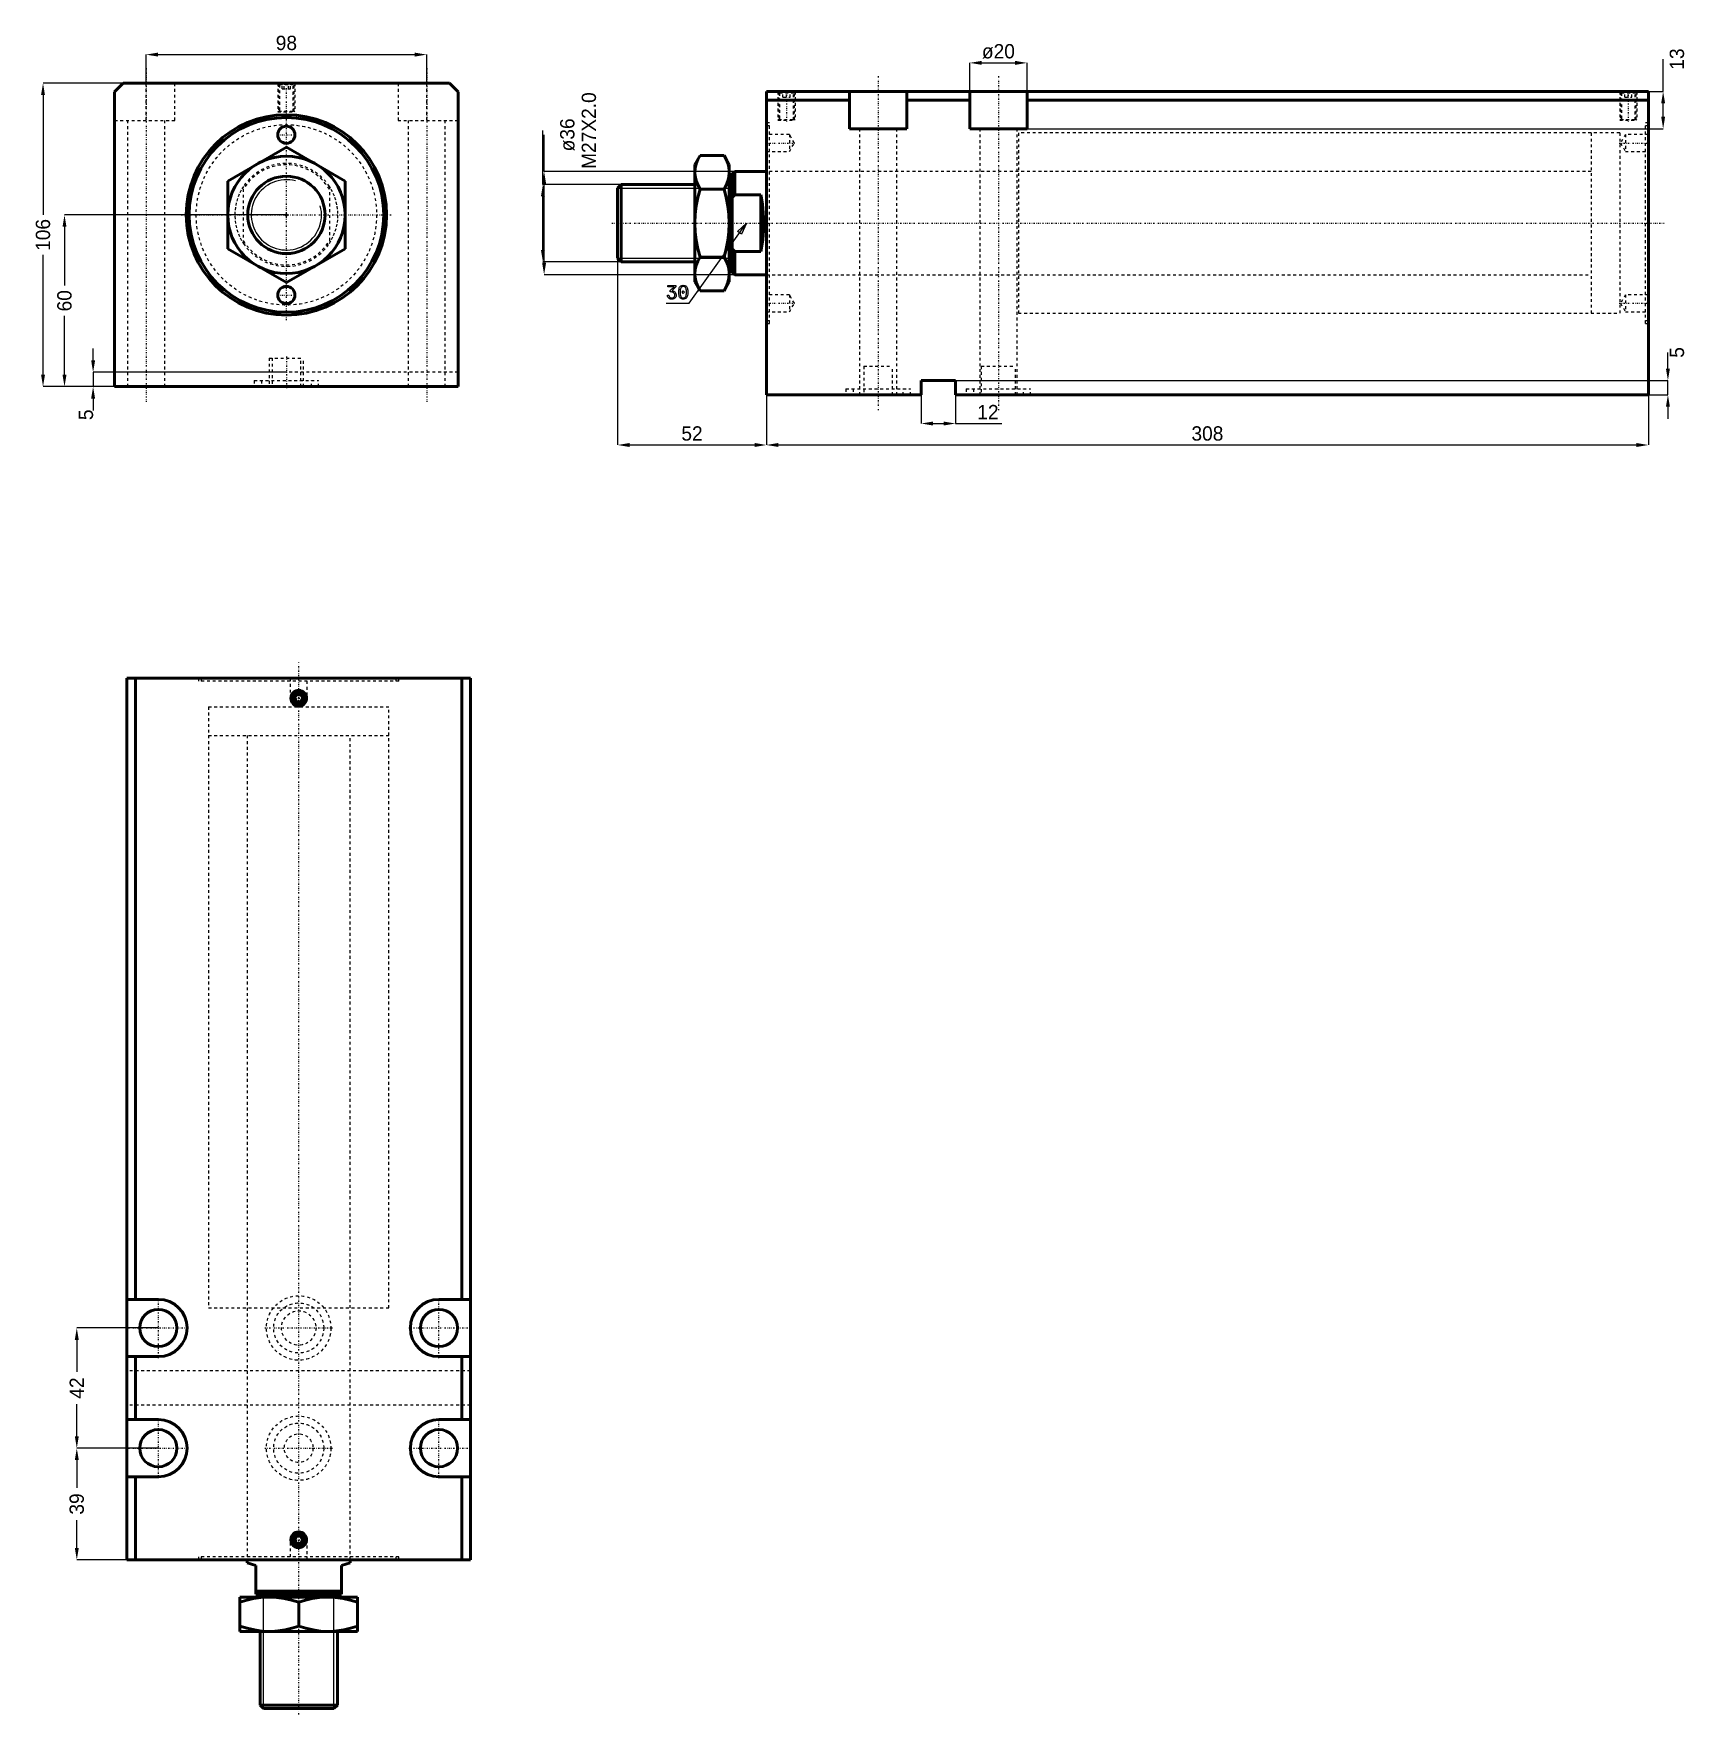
# Model space of a CAD drawing. Header units: millimetres. Extents: x -88 to 489, y -524 to 63.
import ezdxf

# ---------------------------------------------------------------- set-up
doc = ezdxf.new("R2010")
doc.units = ezdxf.units.MM
doc.linetypes.add('Center', pattern=[1.5, 0.45, -0.5, 0.05, -0.5])
doc.linetypes.add('Dashed', pattern=[2, 1, -1])
for name, color, linetype, lineweight in [('2d ConnectionPoints', 7, 'Continuous', 50), ('AM_0', 7, 'Continuous', 50), ('AM_5', 3, 'Continuous', 25), ('AM_7', 7, 'Center', 25), ('AM_9', 6, 'Dashed', 25)]:
    doc.layers.add(name, color=color, linetype=linetype, lineweight=lineweight)
doc.dimstyles.new('ISO-25', dxfattribs={"dimtxt": 2.5, "dimasz": 2.5, "dimexe": 1.25, "dimexo": 0.625, "dimtad": 1, "dimtxsty": 'Standard', "dimcen": 2.5, "dimadec": 0, "dimazin": 0, "dimtfac": 1, "dimtmove": 0, "dimatfit": 3, "dimfxl": 0, "dimarcsym": 0})

# ---------------------------------------------------------------- blocks, each defined once
blk = doc.blocks.new('1_JECX_MF_EXLA_63_200_0_rod__0_in_JECX_MF_160_EXLA_63_200_0__0')
at = {"layer": 'AM_0'}
for p, q in [((-20.5, 11.84), (0, 23.67)), ((0, 23.67), (20.5, 11.84)), ((-20.5, -11.84), (-20.5, 11.84)), ((20.5, 11.84), (20.5, -11.84)), ((0, -23.67), (-20.5, -11.84)), ((20.5, -11.84), (0, -23.67))]:
    blk.add_line(p, q, dxfattribs=at)
for radius in [20.5, 13.5]:
    blk.add_circle((0, 0), radius, dxfattribs=at)
at = {"layer": 'AM_5'}
blk.add_arc((0, 0), 12.27, 75, 15, dxfattribs=at)
at = {"layer": 'AM_9'}
for p, q in [((-15, -9.95), (-15, 9.95)), ((15, 9.95), (15, -9.95))]:
    blk.add_line(p, q, dxfattribs=at)
for points in [[(-15, 9.95), (-15.81, 8.6), (-16.5, 7.19), (-17.06, 5.73), (-17.5, 4.22), (-17.8, 2.68), (-17.97, 1.12), (-17.99, -0.45), (-17.89, -2.02), (-17.64, -3.57), (-17.26, -5.1), (-16.75, -6.58), (-16.12, -8.02), (-15.36, -9.39), (-15, -9.95)], [(15, -9.95), (15.81, -8.6), (16.5, -7.19), (17.06, -5.73), (17.5, -4.22), (17.8, -2.68), (17.97, -1.12), (17.99, 0.45), (17.89, 2.02), (17.64, 3.57), (17.26, 5.1), (16.75, 6.58), (16.12, 8.02), (15.36, 9.39), (15, 9.95)]]:
    blk.add_lwpolyline(points, dxfattribs=at)
blk.add_circle((0, 0), 13.27, dxfattribs=at)
for radius, start, end in [(18, 33.55731, 146.44269), (17.5, 31.00272, 148.99728), (17.5, 211.00272, 328.99728), (18, 213.55731, 326.44269)]:
    blk.add_arc((0, 0), radius, start, end, dxfattribs=at)
blk = doc.blocks.new('2_JECX_MF_EXLA_63_200_0_body__0_in_JECX_MF_160_EXLA_63_200_0__0')
at = {"layer": 'AM_0'}
for p, q in [((-57, 46), (-60, 43)), ((-60, 43), (-60, -60)), ((57, 46), (-57, 46)), ((60, 43), (57, 46)), ((60, -60), (60, 43)), ((-60, -60), (60, -60))]:
    blk.add_line(p, q, dxfattribs=at)
for centre, radius in [((0, 0), 35), ((0, 0), 34), ((0, 28), 3), ((0, -28), 3)]:
    blk.add_circle(centre, radius, dxfattribs=at)
at = {"layer": 'AM_5', "linetype": 'Dashed'}
for p, q in [((-3, 46), (-3, 36)), ((3, 46), (3, 36))]:
    blk.add_line(p, q, dxfattribs=at)
at = {"layer": 'AM_7'}
for p, q in [((-49, 51.3), (-49, -65.3)), ((49, 51.3), (49, -65.3)), ((0, -36.75), (0, 46.5)), ((-3.15, 28), (3.15, 28)), ((-36.75, 0), (36.75, 0)), ((-3.15, -28), (3.15, -28)), ((0, -49.5), (0, -60.5))]:
    blk.add_line(p, q, dxfattribs=at)
at = {"layer": 'AM_9'}
for p, q in [((-49, 33), (-49, 46)), ((-39, 33), (-39, 46)), ((-3, 46), (-2.73, 45.73)), ((-2.73, 45.73), (-2.73, 36.27)), ((-2.73, 45.73), (2.73, 45.73)), ((-1.9, 46), (-2.4, 45.5)), ((-2.4, 45.5), (-2.4, 36)), ((-2.4, 45.5), (2.4, 45.5)), ((-1.44, 44), (-1.44, 46)), ((-1.44, 44), (1.44, 44)), ((-0.72, 44), (-0.72, 46)), ((0.72, 44), (0.72, 46)), ((1.44, 44), (1.44, 46)), ((2.4, 45.5), (1.9, 46)), ((2.4, 36), (2.4, 45.5)), ((2.73, 45.73), (3, 46)), ((2.73, 36.27), (2.73, 45.73)), ((39, 46), (39, 33)), ((49, 33), (49, 46)), ((-2.73, 36.27), (-3, 36)), ((-3, 36), (3, 36)), ((-2.73, 36.27), (2.73, 36.27)), ((3, 36), (2.73, 36.27)), ((-60, 33), (-39, 33)), ((-55.5, 33), (-55.5, -60)), ((-42.5, -60), (-42.5, 33)), ((39, 33), (60, 33)), ((42.5, 33), (42.5, -60)), ((55.5, -60), (55.5, 33)), ((-6, -50), (6, -50)), ((-6, -50), (-6, -60)), ((-5, -50), (-5, -60)), ((5, -60), (5, -50)), ((6, -60), (6, -50)), ((60, -55), (-60, -55)), ((-11.25, -57.9), (11.25, -57.9)), ((-11.25, -57.9), (-11.25, -60)), ((-8.75, -57.9), (-8.75, -60)), ((8.75, -60), (8.75, -57.9)), ((11.25, -60), (11.25, -57.9))]:
    blk.add_line(p, q, dxfattribs=at)
blk.add_circle((0, 0), 31.5, dxfattribs=at)
blk = doc.blocks.new('*D3')
at = {"layer": 'AM_5', "color": 0, "lineweight": -2}
for p, q in [((-49, 46), (-49, 56)), ((-44.83, 56), (44.83, 56)), ((49, 46), (49, 56))]:
    blk.add_line(p, q, dxfattribs=at)
at = {"layer": 'AM_5', "color": 0}
for points in [[(-44.83, 56.69), (-44.83, 55.31), (-49, 56)], [(44.83, 55.31), (44.83, 56.69), (49, 56)]]:
    blk.add_solid(points, dxfattribs=at)
at = {"layer": 'Defpoints', "color": 0}
for p in [(49, 56), (-49, 46), (49, 46)]:
    blk.add_point(p, dxfattribs=at)
at = {"layer": 'AM_5', "color": 0, "insert": (0, 60.05), "char_height": 5, "attachment_point": 5}
blk.add_mtext('98', dxfattribs=at)
blk = doc.blocks.new('*D4')
at = {"layer": 'AM_5', "color": 0, "lineweight": -2}
for p, q in [((-57, 46), (-85, 46)), ((-85, 41.83), (-85, -0.03)), ((-85, -55.83), (-85, -13.97)), ((-60, -60), (-85, -60))]:
    blk.add_line(p, q, dxfattribs=at)
at = {"layer": 'AM_5', "color": 0}
for points in [[(-84.31, 41.83), (-85.69, 41.83), (-85, 46)], [(-85.69, -55.83), (-84.31, -55.83), (-85, -60)]]:
    blk.add_solid(points, dxfattribs=at)
at = {"layer": 'Defpoints', "color": 0}
for p in [(-57, 46), (-85, -60), (-60, -60)]:
    blk.add_point(p, dxfattribs=at)
at = {"layer": 'AM_5', "color": 0, "insert": (-85, -7), "char_height": 5, "attachment_point": 5, "rotation": 90}
blk.add_mtext('106', dxfattribs=at)
blk = doc.blocks.new('*D5')
at = {"layer": 'AM_5', "color": 0, "lineweight": -2}
for p, q in [((0, 0), (-77.5, 0)), ((-77.5, -4.17), (-77.5, -24.69)), ((-77.5, -55.83), (-77.5, -35.31)), ((-60, -60), (-77.5, -60))]:
    blk.add_line(p, q, dxfattribs=at)
at = {"layer": 'AM_5', "color": 0}
for points in [[(-76.81, -4.17), (-78.19, -4.17), (-77.5, 0)], [(-78.19, -55.83), (-76.81, -55.83), (-77.5, -60)]]:
    blk.add_solid(points, dxfattribs=at)
at = {"layer": 'Defpoints', "color": 0}
for p in [(0, 0), (-77.5, -60), (-60, -60)]:
    blk.add_point(p, dxfattribs=at)
at = {"layer": 'AM_5', "color": 0, "insert": (-77.5, -30), "char_height": 5, "attachment_point": 5, "rotation": 90}
blk.add_mtext('60', dxfattribs=at)
blk = doc.blocks.new('*D6')
at = {"layer": 'AM_5', "color": 0, "lineweight": -2}
for p, q in [((-67.5, -50.83), (-67.5, -46.67)), ((0, -55), (-67.5, -55)), ((-67.5, -55), (-67.5, -60)), ((-60, -60), (-67.5, -60)), ((-67.5, -64.17), (-67.5, -68.33))]:
    blk.add_line(p, q, dxfattribs=at)
at = {"layer": 'AM_5', "color": 0}
for points in [[(-68.19, -50.83), (-66.81, -50.83), (-67.5, -55)], [(-66.81, -64.17), (-68.19, -64.17), (-67.5, -60)]]:
    blk.add_solid(points, dxfattribs=at)
at = {"layer": 'Defpoints', "color": 0}
for p in [(0, -55), (-67.5, -60), (-60, -60)]:
    blk.add_point(p, dxfattribs=at)
at = {"layer": 'AM_5', "color": 0, "insert": (-70, -69.83), "char_height": 5, "attachment_point": 5, "rotation": 90}
blk.add_mtext('5', dxfattribs=at)
blk = doc.blocks.new('1_JECX_MF_EXLA_63_200_0_rod__0_in_JECX_MF_160_EXLA_63_200_0__4')
at = {"layer": 'AM_0'}
for p, q in [((-18, 0), (-18, -1.03)), ((18, -1.03), (18, 0)), ((-15, -2), (-18, -1.03)), ((-15, -12), (-15, -2)), ((18, -1.03), (15, -2)), ((15, -2), (15, -12)), ((-15, -11), (15, -11)), ((-20.5, -25), (-20.5, -13)), ((20.5, -13), (-20.5, -13)), ((-15, -12), (15, -12)), ((-12.27, -12), (-13.27, -13)), ((0, -23.17), (0, -14.83)), ((13.27, -13), (12.27, -12)), ((20.5, -13), (20.5, -25)), ((20.5, -25), (-20.5, -25)), ((-13.5, -25), (-13.5, -50.77)), ((13.5, -50.77), (13.5, -25)), ((-13.5, -50.77), (13.5, -50.77)), ((-13.5, -50.77), (-12.27, -52)), ((-12.27, -52), (12.27, -52)), ((12.27, -52), (13.5, -50.77))]:
    blk.add_line(p, q, dxfattribs=at)
for points in [[(-10.25, -13), (-10.98, -13.01), (-13.37, -13.18), (-15.75, -13.55), (-18.14, -14.12), (-20.5, -14.83)], [(0, -14.83), (-2.49, -14.08), (-5.02, -13.5), (-7.63, -13.13), (-10.25, -13)], [(10.25, -13), (9.52, -13.01), (7.13, -13.18), (4.75, -13.55), (2.36, -14.12), (0, -14.83)], [(20.5, -14.83), (18.01, -14.08), (15.48, -13.5), (12.87, -13.13), (10.25, -13)], [(-20.5, -23.17), (-18.01, -23.92), (-15.48, -24.5), (-12.87, -24.87), (-10.25, -25)], [(-10.25, -25), (-9.52, -24.99), (-7.13, -24.82), (-4.75, -24.45), (-2.36, -23.88), (0, -23.17)], [(0, -23.17), (2.49, -23.92), (5.02, -24.5), (7.63, -24.87), (10.25, -25)], [(10.25, -25), (10.98, -24.99), (13.37, -24.82), (15.75, -24.45), (18.14, -23.88), (20.5, -23.17)]]:
    blk.add_lwpolyline(points, dxfattribs=at)
at = {"layer": 'AM_5'}
for p, q in [((-12.27, -52), (-12.27, -12)), ((12.27, -52), (12.27, -12))]:
    blk.add_line(p, q, dxfattribs=at)
at = {"layer": 'AM_7'}
blk.add_line((0, -54), (0, 313.5), dxfattribs=at)
at = {"layer": 'AM_9'}
for p, q in [((-31.5, 298), (31.5, 298)), ((-31.5, 298), (-31.5, 288)), ((31.5, 288), (31.5, 298)), ((-31.5, 288), (31.5, 288)), ((-18, 288), (-18, 0)), ((18, 0), (18, 288))]:
    blk.add_line(p, q, dxfattribs=at)
blk = doc.blocks.new('2_JECX_MF_EXLA_63_200_0_body__0_in_JECX_MF_160_EXLA_63_200_0__4')
at = {"layer": 'AM_0'}
for p, q in [((60, 308), (-60, 308)), ((-60, 308), (-60, 0)), ((-57, 308), (-57, 91)), ((57, 308), (57, 91)), ((60, 308), (60, 0)), ((-0.72, 302.25), (-1.44, 301)), ((-1.44, 301), (-0.72, 299.75)), ((0.72, 302.25), (-0.72, 302.25)), ((-0.72, 299.75), (0.72, 299.75)), ((1.44, 301), (0.72, 302.25)), ((0.72, 299.75), (1.44, 301)), ((-49, 91), (-60, 91)), ((60, 91), (49, 91)), ((-60, 71), (-49, 71)), ((-57, 71), (-57, 49)), ((49, 71), (60, 71)), ((57, 71), (57, 49)), ((-49, 49), (-60, 49)), ((60, 49), (49, 49)), ((-60, 29), (-49, 29)), ((-57, 29), (-57, 0)), ((49, 29), (60, 29)), ((57, 29), (57, 0)), ((-0.72, 8.25), (-1.44, 7)), ((-1.44, 7), (-0.72, 5.75)), ((0.72, 8.25), (-0.72, 8.25)), ((1.44, 7), (0.72, 8.25)), ((0.72, 5.75), (1.44, 7)), ((60, 0), (-60, 0)), ((-0.72, 5.75), (0.72, 5.75))]:
    blk.add_line(p, q, dxfattribs=at)
for centre, radius in [((0, 301), 2.73), ((0, 301), 2.4), ((0, 301), 1.9), ((-49, 81), 6.5), ((49, 81), 6.5), ((-49, 39), 6.5), ((49, 39), 6.5), ((0, 7), 2.73), ((0, 7), 2.4), ((0, 7), 1.9)]:
    blk.add_circle(centre, radius, dxfattribs=at)
for centre, start, end in [((-49, 81), 270, 90), ((49, 81), 90, 270), ((-49, 39), 270, 90), ((49, 39), 90, 270)]:
    blk.add_arc(centre, 10, start, end, dxfattribs=at)
at = {"layer": 'AM_5'}
for centre in [(0, 301), (0, 7)]:
    blk.add_arc(centre, 3, 75, 15, dxfattribs=at)
at = {"layer": 'AM_7'}
for p, q in [((-3.15, 301), (3.15, 301)), ((-49, 70.5), (-49, 91.5)), ((49, 70.5), (49, 91.5)), ((-59.5, 81), (-38.5, 81)), ((-11.81, 81), (11.81, 81)), ((38.5, 81), (59.5, 81)), ((-49, 28.5), (-49, 49.5)), ((49, 28.5), (49, 49.5)), ((-59.5, 39), (-38.5, 39)), ((-11.81, 39), (11.81, 39)), ((38.5, 39), (59.5, 39)), ((-3.15, 7), (3.15, 7))]:
    blk.add_line(p, q, dxfattribs=at)
at = {"layer": 'AM_9'}
for p, q in [((-35, 308), (-35, 307)), ((35, 307), (-35, 307)), ((-34, 308), (-34, 307)), ((-3, 308), (-3, 300)), ((3, 300), (3, 308)), ((34, 307), (34, 308)), ((35, 307), (35, 308)), ((-3, 300), (3, 300)), ((-3, 300), (0, 298.27)), ((0, 298.27), (3, 300)), ((-31.5, 298), (31.5, 298)), ((-31.5, 298), (-31.5, 88)), ((31.5, 88), (31.5, 298)), ((-31.5, 88), (31.5, 88)), ((-18, 88), (-18, 0)), ((18, 0), (18, 88)), ((60, 66), (-60, 66)), ((60, 54), (-60, 54)), ((0, 9.73), (-3, 8)), ((-3, 8), (-3, 0)), ((-3, 8), (3, 8)), ((3, 8), (0, 9.73)), ((3, 0), (3, 8)), ((35, 1), (-35, 1)), ((-35, 1), (-35, 0)), ((-34, 1), (-34, 0)), ((34, 0), (34, 1)), ((35, 0), (35, 1))]:
    blk.add_line(p, q, dxfattribs=at)
for centre, radius in [((0, 81), 11.25), ((0, 81), 8.75), ((0, 81), 6), ((0, 39), 11.25), ((0, 39), 8.75), ((0, 39), 5)]:
    blk.add_circle(centre, radius, dxfattribs=at)
blk = doc.blocks.new('*D12')
at = {"layer": 'AM_5', "color": 0, "lineweight": -2}
for p, q in [((-44.71, -388.87), (-73.21, -388.87)), ((-73.21, -393.04), (-73.21, -404.2)), ((-73.21, -426.7), (-73.21, -415.54)), ((-44.71, -430.87), (-73.21, -430.87))]:
    blk.add_line(p, q, dxfattribs=at)
at = {"layer": 'AM_5', "color": 0}
for points in [[(-73.9, -393.04), (-72.51, -393.04), (-73.21, -388.87)], [(-73.9, -426.7), (-72.51, -426.7), (-73.21, -430.87)]]:
    blk.add_solid(points, dxfattribs=at)
at = {"layer": 'Defpoints', "color": 0}
for p in [(-73.21, -388.87), (-44.71, -388.87), (-44.71, -430.87)]:
    blk.add_point(p, dxfattribs=at)
at = {"layer": 'AM_5', "color": 0, "insert": (-73.21, -409.87), "char_height": 5, "attachment_point": 5, "rotation": 90}
blk.add_mtext('42', dxfattribs=at)
blk = doc.blocks.new('*D13')
at = {"layer": 'AM_5', "color": 0, "lineweight": -2}
for p, q in [((-44.71, -430.87), (-73.21, -430.87)), ((-73.21, -435.04), (-73.21, -444.7)), ((-73.21, -465.7), (-73.21, -456.04)), ((-55.71, -469.87), (-73.21, -469.87))]:
    blk.add_line(p, q, dxfattribs=at)
at = {"layer": 'AM_5', "color": 0}
for points in [[(-73.9, -435.04), (-72.51, -435.04), (-73.21, -430.87)], [(-73.9, -465.7), (-72.51, -465.7), (-73.21, -469.87)]]:
    blk.add_solid(points, dxfattribs=at)
at = {"layer": 'Defpoints', "color": 0}
for p in [(-44.71, -430.87), (-73.21, -469.87), (-55.71, -469.87)]:
    blk.add_point(p, dxfattribs=at)
at = {"layer": 'AM_5', "color": 0, "insert": (-73.21, -450.37), "char_height": 5, "attachment_point": 5, "rotation": 90}
blk.add_mtext('39', dxfattribs=at)
blk = doc.blocks.new('1_JECX_MF_EXLA_63_200_0_rod__0_in_JECX_MF_160_EXLA_63_200_0__2')
at = {"layer": 'AM_0'}
for p, q in [((-23.17, 23.67), (-25, 20.5)), ((-23.17, 23.67), (-14.83, 23.67)), ((-13, 20.5), (-14.83, 23.67)), ((-25, 20.5), (-25, -20.5)), ((-13, 20.5), (-13, -20.5)), ((-11, 18), (-12, 17.5)), ((0, 18), (-11, 18)), ((-11, 18), (-11, 9.95)), ((-50.77, 13.5), (-52, 12.27)), ((-52, 12.27), (-52, -12.27)), ((-25, 13.5), (-50.77, 13.5)), ((-50.77, 13.5), (-50.77, -13.5)), ((-23.17, 11.84), (-14.83, 11.84)), ((-12, 12.27), (-13, 13.27)), ((-12, 17.5), (-12, -17.5)), ((-11, 9.95), (-12, 9.01)), ((-2, 9.95), (-11, 9.95)), ((-2, 9.95), (-2, -9.95)), ((-12, -9.01), (-11, -9.95)), ((-11, -9.95), (-2, -9.95)), ((-11, -9.95), (-11, -18)), ((-52, -12.27), (-50.77, -13.5)), ((-50.77, -13.5), (-25, -13.5)), ((-23.17, -11.84), (-14.83, -11.84)), ((-13, -13.27), (-12, -12.27)), ((-12, -17.5), (-11, -18)), ((-25, -20.5), (-23.17, -23.67)), ((-14.83, -23.67), (-13, -20.5)), ((-11, -18), (0, -18)), ((-23.17, -23.67), (-14.83, -23.67))]:
    blk.add_line(p, q, dxfattribs=at)
for points in [[(-23.17, 23.67), (-23.92, 22.23), (-24.5, 20.77), (-24.87, 19.27), (-25, 17.75)], [(-13, 17.75), (-13.01, 18.17), (-13.18, 19.56), (-13.55, 20.93), (-14.12, 22.31), (-14.83, 23.67)], [(-25, 17.75), (-24.99, 17.33), (-24.82, 15.95), (-24.45, 14.58), (-23.88, 13.2), (-23.17, 11.84)], [(-14.83, 11.84), (-14.08, 13.28), (-13.5, 14.73), (-13.13, 16.24), (-13, 17.75)], [(-23.17, 11.84), (-23.92, 8.96), (-24.5, 6.04), (-24.87, 3.03), (-25, 0)], [(-13, 0), (-13, 0.14), (-13.13, 3.08), (-13.5, 5.99), (-14.08, 8.93), (-14.83, 11.84)], [(-2, -9.95), (-1.74, -8.6), (-1.51, -7.19), (-1.33, -5.73), (-1.19, -4.22), (-1.09, -2.68), (-1.04, -1.12), (-1.03, 0.45), (-1.06, 2.02), (-1.14, 3.57), (-1.26, 5.1), (-1.43, 6.58), (-1.64, 8.02), (-1.88, 9.39), (-2, 9.95)], [(-25, 0), (-25, -0.14), (-24.87, -3.08), (-24.5, -5.99), (-23.92, -8.93), (-23.17, -11.84)], [(-14.83, -11.84), (-14.08, -8.96), (-13.5, -6.04), (-13.13, -3.03), (-13, 0)], [(-23.17, -11.84), (-23.92, -13.28), (-24.5, -14.73), (-24.87, -16.24), (-25, -17.75)], [(-13, -17.75), (-13.01, -17.33), (-13.18, -15.95), (-13.55, -14.58), (-14.12, -13.2), (-14.83, -11.84)], [(-25, -17.75), (-24.99, -18.17), (-24.82, -19.56), (-24.45, -20.93), (-23.88, -22.31), (-23.17, -23.67)], [(-14.83, -23.67), (-14.08, -22.23), (-13.5, -20.77), (-13.13, -19.27), (-13, -17.75)]]:
    blk.add_lwpolyline(points, dxfattribs=at)
at = {"layer": 'AM_5'}
for p, q in [((-52, 12.27), (-12, 12.27)), ((-52, -12.27), (-12, -12.27))]:
    blk.add_line(p, q, dxfattribs=at)
at = {"layer": 'AM_7'}
blk.add_line((-54, 0), (313.5, 0), dxfattribs=at)
at = {"layer": 'AM_9'}
for p, q in [((298, 31.5), (288, 31.5)), ((288, 31.5), (288, -31.5)), ((298, 31.5), (298, -31.5)), ((288, 18), (0, 18)), ((0, -18), (288, -18)), ((288, -31.5), (298, -31.5))]:
    blk.add_line(p, q, dxfattribs=at)
blk = doc.blocks.new('2_JECX_MF_EXLA_63_200_0_body__0_in_JECX_MF_160_EXLA_63_200_0__2')
at = {"layer": 'AM_0'}
for p, q in [((0, -60), (0, 46)), ((308, 46), (0, 46)), ((29, 43), (0, 43)), ((29, 33), (29, 46)), ((49, 33), (49, 46)), ((71, 43), (49, 43)), ((71, 33), (71, 46)), ((91, 33), (91, 46)), ((308, 43), (91, 43)), ((308, -60), (308, 46)), ((29, 33), (49, 33)), ((71, 33), (91, 33)), ((54, -55), (54, -60)), ((66, -55), (54, -55)), ((66, -60), (66, -55)), ((54, -60), (0, -60)), ((308, -60), (66, -60))]:
    blk.add_line(p, q, dxfattribs=at)
at = {"layer": 'AM_5', "linetype": 'Dashed'}
for p, q in [((4, 46), (4, 36)), ((10, 46), (10, 36)), ((298, 46), (298, 36)), ((304, 46), (304, 36))]:
    blk.add_line(p, q, dxfattribs=at)
at = {"layer": 'AM_7'}
for p, q in [((39, 51.3), (39, -65.3)), ((81, 51.3), (81, -65.3)), ((7, 46.5), (7, 35.5)), ((301, 46.5), (301, 35.5)), ((-0.49, 28), (10.22, 28)), ((297.78, 28), (308.49, 28)), ((-0.49, -28), (10.22, -28)), ((297.78, -28), (308.49, -28))]:
    blk.add_line(p, q, dxfattribs=at)
at = {"layer": 'AM_9'}
for p, q in [((4, 46), (4.27, 45.73)), ((4.27, 45.73), (4.27, 36.27)), ((4.27, 45.73), (9.73, 45.73)), ((5.1, 46), (4.6, 45.5)), ((4.6, 45.5), (4.6, 36)), ((4.6, 45.5), (9.4, 45.5)), ((5.75, 44), (5.75, 46)), ((5.75, 44), (8.25, 44)), ((7, 44), (7, 46)), ((8.25, 44), (8.25, 46)), ((9.4, 45.5), (8.9, 46)), ((9.4, 36), (9.4, 45.5)), ((9.73, 45.73), (10, 46)), ((9.73, 36.27), (9.73, 45.73)), ((298, 46), (298.27, 45.73)), ((298.27, 45.73), (298.27, 36.27)), ((298.27, 45.73), (303.73, 45.73)), ((299.1, 46), (298.6, 45.5)), ((298.6, 45.5), (298.6, 36)), ((298.6, 45.5), (303.4, 45.5)), ((299.75, 44), (299.75, 46)), ((299.75, 44), (302.25, 44)), ((301, 44), (301, 46)), ((302.25, 44), (302.25, 46)), ((303.4, 45.5), (302.9, 46)), ((303.4, 36), (303.4, 45.5)), ((303.73, 45.73), (304, 46)), ((303.73, 36.27), (303.73, 45.73)), ((4.27, 36.27), (4, 36)), ((4, 36), (10, 36)), ((4.27, 36.27), (9.73, 36.27)), ((10, 36), (9.73, 36.27)), ((298.27, 36.27), (298, 36)), ((298, 36), (304, 36)), ((298.27, 36.27), (303.73, 36.27)), ((304, 36), (303.73, 36.27)), ((1, 35), (0, 35)), ((1, 34), (0, 34)), ((8, 31), (0, 31)), ((1, -35), (1, 35)), ((9.73, 28), (8, 31)), ((8, 31), (8, 25)), ((32.5, 33), (32.5, -60)), ((45.5, -60), (45.5, 33)), ((74.5, 33), (74.5, -60)), ((87.5, -60), (87.5, 33)), ((298, 31.5), (88, 31.5)), ((88, 31.5), (88, -31.5)), ((298, 31.5), (298, -31.5)), ((300, 31), (298.27, 28)), ((308, 31), (300, 31)), ((300, 31), (300, 25)), ((307, -35), (307, 35)), ((308, 35), (307, 35)), ((308, 34), (307, 34)), ((0, 25), (8, 25)), ((8, 25), (9.73, 28)), ((298.27, 28), (300, 25)), ((300, 25), (308, 25)), ((88, 18), (0, 18)), ((0, -18), (88, -18)), ((8, -25), (0, -25)), ((9.73, -28), (8, -25)), ((8, -25), (8, -31)), ((8, -31), (9.73, -28)), ((300, -25), (298.27, -28)), ((298.27, -28), (300, -31)), ((308, -25), (300, -25)), ((300, -25), (300, -31)), ((0, -31), (8, -31)), ((0, -34), (1, -34)), ((0, -35), (1, -35)), ((88, -31.5), (298, -31.5)), ((300, -31), (308, -31)), ((307, -34), (308, -34)), ((307, -35), (308, -35)), ((34, -50), (44, -50)), ((34, -50), (34, -60)), ((44, -60), (44, -50)), ((75, -50), (87, -50)), ((75, -50), (75, -60)), ((87, -60), (87, -50)), ((27.75, -57.9), (50.25, -57.9)), ((27.75, -57.9), (27.75, -60)), ((30.25, -57.9), (30.25, -60)), ((47.75, -60), (47.75, -57.9)), ((50.25, -60), (50.25, -57.9)), ((69.75, -57.9), (92.25, -57.9)), ((69.75, -57.9), (69.75, -60)), ((72.25, -57.9), (72.25, -60)), ((89.75, -60), (89.75, -57.9)), ((92.25, -60), (92.25, -57.9))]:
    blk.add_line(p, q, dxfattribs=at)
blk = doc.blocks.new('*D25')
at = {"layer": 'AM_5', "color": 0, "lineweight": -2}
for p, q in [((238.67, 43.11), (238.67, 53.11)), ((242.84, 53.11), (254.51, 53.11)), ((258.67, 43.11), (258.67, 53.11))]:
    blk.add_line(p, q, dxfattribs=at)
at = {"layer": 'AM_5', "color": 0}
for points in [[(242.84, 53.81), (242.84, 52.42), (238.67, 53.11)], [(254.51, 53.81), (254.51, 52.42), (258.67, 53.11)]]:
    blk.add_solid(points, dxfattribs=at)
at = {"layer": 'Defpoints', "color": 0}
for p in [(258.67, 53.11), (238.67, 43.11), (258.67, 43.11)]:
    blk.add_point(p, dxfattribs=at)
at = {"layer": 'AM_5', "color": 0, "insert": (248.67, 57.11), "char_height": 5, "attachment_point": 5}
blk.add_mtext('ø20', dxfattribs=at)
blk = doc.blocks.new('*D26')
at = {"layer": 'AM_5', "color": 0, "lineweight": -2}
for p, q in [((480.84, 43.11), (480.84, 54.45)), ((258.67, 43.11), (480.84, 43.11)), ((480.84, 34.28), (480.84, 38.95)), ((258.67, 30.11), (480.84, 30.11))]:
    blk.add_line(p, q, dxfattribs=at)
at = {"layer": 'AM_5', "color": 0}
for points in [[(480.15, 38.95), (481.53, 38.95), (480.84, 43.11)], [(480.15, 34.28), (481.53, 34.28), (480.84, 30.11)]]:
    blk.add_solid(points, dxfattribs=at)
at = {"layer": 'Defpoints', "color": 0}
for p in [(258.67, 43.11), (480.84, 43.11), (258.67, 30.11)]:
    blk.add_point(p, dxfattribs=at)
at = {"layer": 'AM_5', "color": 0, "insert": (485.67, 54.45), "char_height": 5, "attachment_point": 5, "rotation": 90}
blk.add_mtext('13', dxfattribs=at)
blk = doc.blocks.new('*D27')
at = {"layer": 'AM_5', "color": 0, "lineweight": -2}
for p, q in [((167.67, -62.89), (167.67, -80.39)), ((475.67, -62.89), (475.67, -80.39)), ((171.84, -80.39), (471.51, -80.39))]:
    blk.add_line(p, q, dxfattribs=at)
at = {"layer": 'AM_5', "color": 0}
for points in [[(171.84, -79.69), (171.84, -81.08), (167.67, -80.39)], [(471.51, -79.69), (471.51, -81.08), (475.67, -80.39)]]:
    blk.add_solid(points, dxfattribs=at)
at = {"layer": 'Defpoints', "color": 0}
for p in [(167.67, -62.89), (475.67, -62.89), (475.67, -80.39)]:
    blk.add_point(p, dxfattribs=at)
at = {"layer": 'AM_5', "color": 0, "insert": (321.67, -76.39), "char_height": 5, "attachment_point": 5}
blk.add_mtext('308', dxfattribs=at)
blk = doc.blocks.new('*D28')
at = {"layer": 'AM_5', "color": 0, "lineweight": -2}
for p, q in [((115.67, -2.89), (115.67, -80.39)), ((167.67, -62.89), (167.67, -80.39)), ((119.84, -80.39), (163.51, -80.39))]:
    blk.add_line(p, q, dxfattribs=at)
at = {"layer": 'AM_5', "color": 0}
for points in [[(119.84, -79.69), (119.84, -81.08), (115.67, -80.39)], [(163.51, -79.69), (163.51, -81.08), (167.67, -80.39)]]:
    blk.add_solid(points, dxfattribs=at)
at = {"layer": 'Defpoints', "color": 0}
for p in [(115.67, -2.89), (167.67, -62.89), (167.67, -80.39)]:
    blk.add_point(p, dxfattribs=at)
at = {"layer": 'AM_5', "color": 0, "insert": (141.67, -76.39), "char_height": 5, "attachment_point": 5}
blk.add_mtext('52', dxfattribs=at)
blk = doc.blocks.new('*D29')
at = {"layer": 'AM_5', "color": 0, "lineweight": -2}
for p, q in [((90.01, 15.11), (90.01, 27.95)), ((156.67, 15.11), (90.01, 15.11)), ((90.01, -16.72), (90.01, 10.95)), ((156.67, -20.89), (90.01, -20.89))]:
    blk.add_line(p, q, dxfattribs=at)
at = {"layer": 'AM_5', "color": 0}
for points in [[(89.31, 10.95), (90.7, 10.95), (90.01, 15.11)], [(89.31, -16.72), (90.7, -16.72), (90.01, -20.89)]]:
    blk.add_solid(points, dxfattribs=at)
at = {"layer": 'Defpoints', "color": 0}
for p in [(90.01, 15.11), (156.67, 15.11), (156.67, -20.89)]:
    blk.add_point(p, dxfattribs=at)
at = {"layer": 'AM_5', "color": 0, "insert": (98.17, 27.95), "char_height": 5, "attachment_point": 5, "rotation": 90}
blk.add_mtext('ø36', dxfattribs=at)
blk = doc.blocks.new('*D30')
at = {"layer": 'AM_5', "color": 0, "lineweight": -2}
for p, q in [((89.59, 10.61), (89.59, 29.45)), ((116.9, 10.61), (89.59, 10.61)), ((89.59, -12.22), (89.59, 6.45)), ((116.67, -16.39), (89.59, -16.39))]:
    blk.add_line(p, q, dxfattribs=at)
at = {"layer": 'AM_5', "color": 0}
for points in [[(88.9, 6.45), (90.28, 6.45), (89.59, 10.61)], [(88.9, -12.22), (90.28, -12.22), (89.59, -16.39)]]:
    blk.add_solid(points, dxfattribs=at)
at = {"layer": 'Defpoints', "color": 0}
for p in [(89.59, 10.61), (116.9, 10.61), (116.67, -16.39)]:
    blk.add_point(p, dxfattribs=at)
at = {"layer": 'AM_5', "color": 0, "insert": (105.67, 29.45), "char_height": 5, "attachment_point": 5, "rotation": 90}
blk.add_mtext('M27X2.0', dxfattribs=at)
blk = doc.blocks.new('*D31')
at = {"layer": 'AM_5', "color": 0, "lineweight": -2}
for p, q in [((221.67, -57.89), (221.67, -72.89)), ((233.67, -62.89), (233.67, -72.89)), ((225.84, -72.89), (229.51, -72.89)), ((233.67, -72.89), (249.84, -72.89))]:
    blk.add_line(p, q, dxfattribs=at)
at = {"layer": 'AM_5', "color": 0}
for points in [[(225.84, -72.19), (225.84, -73.58), (221.67, -72.89)], [(229.51, -72.19), (229.51, -73.58), (233.67, -72.89)]]:
    blk.add_solid(points, dxfattribs=at)
at = {"layer": 'Defpoints', "color": 0}
for p in [(221.67, -57.89), (233.67, -62.89), (233.67, -72.89)]:
    blk.add_point(p, dxfattribs=at)
at = {"layer": 'AM_5', "color": 0, "insert": (245.01, -68.89), "char_height": 5, "attachment_point": 5}
blk.add_mtext('12', dxfattribs=at)
blk = doc.blocks.new('*D32')
at = {"layer": 'AM_5', "color": 0, "lineweight": -2}
for p, q in [((482.51, -53.72), (482.51, -48.05)), ((221.67, -57.89), (482.51, -57.89)), ((482.51, -62.89), (482.51, -57.89)), ((233.67, -62.89), (482.51, -62.89)), ((482.51, -67.05), (482.51, -71.22))]:
    blk.add_line(p, q, dxfattribs=at)
at = {"layer": 'AM_5', "color": 0}
for points in [[(481.81, -53.72), (483.2, -53.72), (482.51, -57.89)], [(481.81, -67.05), (483.2, -67.05), (482.51, -62.89)]]:
    blk.add_solid(points, dxfattribs=at)
at = {"layer": 'Defpoints', "color": 0}
for p in [(221.67, -57.89), (233.67, -62.89), (482.51, -62.89)]:
    blk.add_point(p, dxfattribs=at)
at = {"layer": 'AM_5', "color": 0, "insert": (485.67, -48.05), "char_height": 5, "attachment_point": 5, "rotation": 90}
blk.add_mtext('5', dxfattribs=at)

msp = doc.modelspace()

# ---------------------------------------------------------------- linework, layer by layer
at = {"layer": '2d ConnectionPoints'}
for p in [(0, 0), (167.673, -2.886), (4.292, -469.87)]:
    msp.add_point(p, dxfattribs=at)
at = {"layer": 'AM_5'}
for p, q in [((140.673, -30.886), (160.673, -2.886)), ((132.673, -30.886), (140.673, -30.886))]:
    msp.add_line(p, q, dxfattribs=at)
for points in [[(160.673, -2.886), (158.929, -6.76), (157.573, -5.792), (160.673, -2.886)], [(133.606, -28.079), (133.606, -28.079), (133.611, -28.189), (133.64, -28.344), (133.64, -28.344), (133.694, -28.486), (133.744, -28.573), (133.744, -28.573), (133.803, -28.654), (133.905, -28.76), (133.905, -28.76), (134.024, -28.849), (134.113, -28.898), (134.113, -28.898), (134.206, -28.939), (134.352, -28.983), (134.352, -28.983), (134.503, -29.007), (134.607, -29.012), (134.607, -29.012), (134.717, -29.007), (134.877, -28.983), (134.877, -28.983), (135.031, -28.938), (135.13, -28.896), (135.13, -28.896), (135.224, -28.846), (135.349, -28.757), (135.349, -28.757), (135.458, -28.649), (135.52, -28.568), (135.52, -28.568), (135.573, -28.48), (135.63, -28.339), (135.63, -28.339), (135.66, -28.187), (135.666, -28.079), (135.666, -28.079), (135.658, -27.925), (135.615, -27.713), (135.615, -27.713), (135.535, -27.523), (135.461, -27.408), (135.461, -27.408), (135.373, -27.304), (135.219, -27.167), (135.219, -27.167), (135.037, -27.056), (134.901, -26.995), (134.901, -26.995), (134.755, -26.945), (134.521, -26.892), (134.521, -26.892), (134.27, -26.863), (134.093, -26.857), (134.093, -26.402), (135.413, -25.109), (133.209, -25.109), (133.209, -24.673), (136.03, -24.673), (136.03, -25.128), (134.681, -26.461), (134.681, -26.461), (134.976, -26.528), (135.351, -26.675), (135.351, -26.675), (135.646, -26.877), (135.798, -27.041), (135.798, -27.041), (135.919, -27.223), (136.05, -27.52), (136.05, -27.52), (136.121, -27.846), (136.134, -28.079), (136.134, -28.079), (136.125, -28.247), (136.077, -28.482), (136.077, -28.482), (135.989, -28.695), (135.907, -28.825), (135.907, -28.825), (135.81, -28.944), (135.646, -29.1), (135.646, -29.1), (135.458, -29.228), (135.32, -29.298), (135.32, -29.298), (135.175, -29.355), (134.952, -29.417), (134.952, -29.417), (134.724, -29.451), (134.568, -29.457), (134.568, -29.457), (134.416, -29.451), (134.197, -29.418), (134.197, -29.418), (133.986, -29.356), (133.851, -29.299), (133.851, -29.299), (133.723, -29.23), (133.55, -29.103), (133.55, -29.103), (133.401, -28.948), (133.315, -28.83), (133.315, -28.83), (133.242, -28.7), (133.162, -28.486), (133.162, -28.486), (133.12, -28.249), (133.112, -28.079), (133.606, -28.079)], [(138.62, -29.451), (138.62, -29.451), (138.374, -29.439), (138.052, -29.376), (138.052, -29.376), (137.784, -29.259), (137.635, -29.152), (137.635, -29.152), (137.507, -29.023), (137.349, -28.797), (137.349, -28.797), (137.231, -28.531), (137.175, -28.331), (137.175, -28.331), (137.132, -28.111), (137.086, -27.741), (137.086, -27.741), (137.061, -27.321), (137.056, -27.013), (137.056, -27.013), (137.061, -26.713), (137.087, -26.301), (137.087, -26.301), (137.133, -25.937), (137.177, -25.72), (137.177, -25.72), (137.234, -25.522), (137.353, -25.258), (137.353, -25.258), (137.512, -25.033), (137.64, -24.905), (137.64, -24.905), (137.789, -24.798), (138.056, -24.682), (138.056, -24.682), (138.377, -24.62), (138.62, -24.608), (138.62, -24.608), (138.864, -24.62), (139.186, -24.682), (139.186, -24.682), (139.454, -24.798), (139.603, -24.905), (139.603, -24.905), (139.731, -25.033), (139.89, -25.257), (139.89, -25.257), (140.01, -25.521), (140.068, -25.718), (140.068, -25.718), (140.111, -25.935), (140.159, -26.299), (140.159, -26.299), (140.185, -26.712), (140.189, -27.013), (140.189, -27.013), (140.184, -27.316), (140.158, -27.732), (140.158, -27.732), (140.108, -28.102), (140.063, -28.323), (140.063, -28.323), (140.003, -28.524), (139.882, -28.793), (139.882, -28.793), (139.721, -29.021), (139.591, -29.15), (139.591, -29.15), (139.442, -29.258), (139.176, -29.375), (139.176, -29.375), (138.859, -29.438), (138.62, -29.451)], [(138.62, -29.022), (138.62, -29.022), (138.791, -29.011), (139.017, -28.957), (139.017, -28.957), (139.205, -28.855), (139.31, -28.762), (139.31, -28.762), (139.401, -28.651), (139.513, -28.458), (139.513, -28.458), (139.596, -28.235), (139.635, -28.069), (139.635, -28.069), (139.665, -27.889), (139.697, -27.589), (139.697, -27.589), (139.715, -27.255), (139.718, -27.013), (139.718, -27.013), (139.715, -26.757), (139.7, -26.411), (139.7, -26.411), (139.671, -26.11), (139.645, -25.936), (139.645, -25.936), (139.609, -25.778), (139.531, -25.567), (139.531, -25.567), (139.422, -25.387), (139.333, -25.284), (139.333, -25.284), (139.228, -25.197), (139.035, -25.104), (139.035, -25.104), (138.8, -25.053), (138.62, -25.044), (138.62, -25.044), (138.441, -25.053), (138.207, -25.104), (138.207, -25.104), (138.015, -25.197), (137.911, -25.284), (137.911, -25.284), (137.823, -25.387), (137.715, -25.567), (137.715, -25.567), (137.637, -25.778), (137.601, -25.936), (137.601, -25.936), (137.574, -26.11), (137.546, -26.411), (137.546, -26.411), (137.531, -26.757), (137.528, -27.013), (137.528, -27.013), (137.531, -27.257), (137.548, -27.593), (137.548, -27.593), (137.579, -27.893), (137.607, -28.073), (137.607, -28.073), (137.646, -28.237), (137.727, -28.459), (137.727, -28.459), (137.838, -28.651), (137.927, -28.762), (137.927, -28.762), (138.032, -28.855), (138.221, -28.957), (138.221, -28.957), (138.447, -29.011), (138.62, -29.022)], [(138.184, -27.013), (138.62, -26.526), (139.055, -27.013), (138.62, -27.455), (138.184, -27.013)]]:
    msp.add_lwpolyline(points, dxfattribs=at)

# ---------------------------------------------------------------- block references
for name, p in [('2_JECX_MF_EXLA_63_200_0_body__0_in_JECX_MF_160_EXLA_63_200_0__0', (0, 0)), ('2_JECX_MF_EXLA_63_200_0_body__0_in_JECX_MF_160_EXLA_63_200_0__2', (167.673, -2.886)), ('1_JECX_MF_EXLA_63_200_0_rod__0_in_JECX_MF_160_EXLA_63_200_0__0', (0, 0)), ('1_JECX_MF_EXLA_63_200_0_rod__0_in_JECX_MF_160_EXLA_63_200_0__2', (167.673, -2.886)), ('1_JECX_MF_EXLA_63_200_0_rod__0_in_JECX_MF_160_EXLA_63_200_0__4', (4.292, -469.87)), ('2_JECX_MF_EXLA_63_200_0_body__0_in_JECX_MF_160_EXLA_63_200_0__4', (4.292, -469.87))]:
    msp.add_blockref(name, p)

# ---------------------------------------------------------------- dimensions: what is measured, and where the dimension line sits
for base, p1, p2, text, picture, middle in [((49, 56), (-49, 46), (49, 46), '98', '*D3', (0, 56)), ((258.673, 53.114), (238.673, 43.114), (258.673, 43.114), 'ø20', '*D25', (248.673, 53.114)), ((167.673, -80.386), (115.673, -2.886), (167.673, -62.886), '52', '*D28', (141.673, -80.386)), ((233.673, -72.886), (221.673, -57.886), (233.673, -62.886), '12', '*D31', (245.006, -72.886)), ((475.673, -80.386), (167.673, -62.886), (475.673, -62.886), '308', '*D27', (321.673, -80.386))]:
    dim = msp.add_linear_dim(base=base, p1=p1, p2=p2, text=text, dimstyle='ISO-25', override={"dimtxt": 5, "dimasz": 4.166667, "dimexe": 0, "dimexo": 0, "dimgap": 1.5}, dxfattribs=at)
    dim.commit()
    dim.dimension.update_dxf_attribs({"geometry": picture, "text_midpoint": middle, "dimtype": 160})
for base, p1, p2, text, picture, middle in [((480.84, 43.114), (258.673, 30.114), (258.673, 43.114), '13', '*D26', (485.673, 54.448)), ((-85, -60), (-57, 46), (-60, -60), '106', '*D4', (-85, -7)), ((89.59, 10.614), (116.673, -16.386), (116.9, 10.614), 'M27X2.0', '*D30', (105.673, 29.448)), ((90.006, 15.114), (156.673, -20.886), (156.673, 15.114), 'ø36', '*D29', (98.173, 27.948)), ((-77.5, -60), (0, 0), (-60, -60), '60', '*D5', (-77.5, -30)), ((-67.5, -60), (0, -55), (-60, -60), '5', '*D6', (-70, -69.833)), ((482.506, -62.886), (221.673, -57.886), (233.673, -62.886), '5', '*D32', (485.673, -48.052)), ((-73.208, -388.87), (-44.708, -430.87), (-44.708, -388.87), '42', '*D12', (-73.208, -409.87)), ((-73.208, -469.87), (-44.708, -430.87), (-55.708, -469.87), '39', '*D13', (-73.208, -450.37))]:
    dim = msp.add_linear_dim(base=base, p1=p1, p2=p2, angle=90, text=text, dimstyle='ISO-25', override={"dimtxt": 5, "dimasz": 4.166667, "dimexe": 0, "dimexo": 0, "dimgap": 1.5}, dxfattribs=at)
    dim.commit()
    dim.dimension.update_dxf_attribs({"geometry": picture, "text_midpoint": middle, "dimtype": 160, "text_rotation": 90})

doc.saveas('drawing.dxf')
